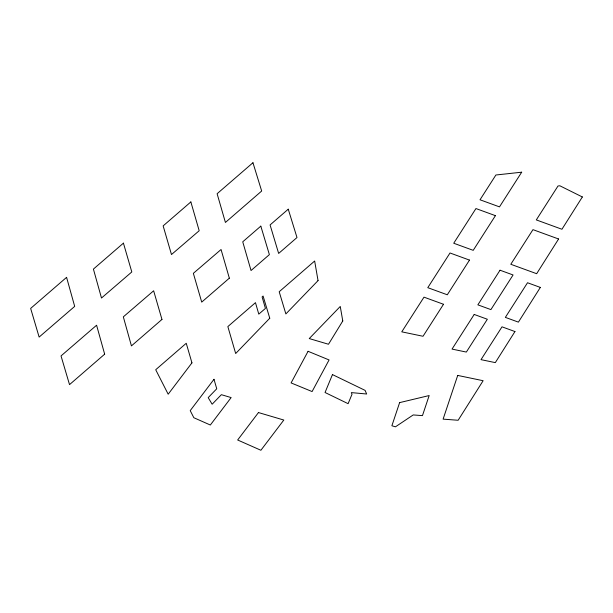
<?xml version="1.0" encoding="UTF-8"?>
<svg xmlns="http://www.w3.org/2000/svg" width="613" height="613" viewBox="0 0 613 613"><rect width="100%" height="100%" fill="white"/><g stroke="black" fill="none" stroke-linecap="round" stroke-linejoin="round"><path stroke-width="0.92" d="M399.622 402.618L391.883 425.767L395.454 426.817L413.216 414.94L422.457 415.629L429.169 395.546L399.622 402.618M457.712 375.424L443.107 419.139L458.133 420.265L483.136 380.711L457.712 375.424M332.461 374.589L325.043 392.504L348.115 403.676L352.015 394.266L351.333 392.604L366.651 394.006L365.095 390.381L332.461 374.589M308.071 351.303L291.091 382.918L312.094 391.561L329.074 359.946L308.071 351.303M342.774 320.959L328.499 344.253L309.243 338.575L340.261 306.462L342.774 320.959M582.35 196.965L561.945 229.254L536.306 219.906L558.014 185.984L559.853 185.785L582.35 196.965M558.596 238.993L536.659 273.704L510.798 264.28L532.958 229.645L558.596 238.993M540.344 287.42L518.406 322.131L505.357 317.381L527.525 282.746L540.344 287.42M514.958 331.549L495.319 362.62L481.013 359.647L502.016 326.829L514.958 331.549M521.686 172.192L499.488 206.88L480.017 199.784L495.886 175.004L521.686 172.192M495.419 215.653L473.213 250.342L453.727 243.238L475.949 208.55L495.419 215.653M469.497 260.096L447.298 294.784L427.782 287.673L450.011 252.985L469.497 260.096M443.505 304.27L423.031 336.269L401.768 331.84L423.997 297.159L443.505 304.27M500.024 270.21L477.864 304.845L490.906 309.603L513.073 274.969L500.024 270.21M474.201 314.454L452.034 349.088L466.34 352.069L487.343 319.25L474.201 314.454M191.946 362.865L168.177 394.205L155.71 369.731L186.245 343.272L191.946 362.865M213.991 379.294L190.222 410.626L193.838 417.721L210.336 425.016L231.139 397.576L221.362 394.688L212.144 404.228L208.19 397.63L216.741 388.78L213.991 379.294M258.471 412.557L237.66 439.996L260.893 450.264L283.819 420.043L258.471 412.557M269.766 318.231L235.676 353.525L227.852 326.591L255.468 302.653L258.786 314.132L265.429 308.423L262.103 296.907L263.092 296.048L269.766 318.231M318.047 280.616L285.865 313.933L279.191 291.75L314.653 261.015L318.047 280.616M66.579 277.352L30.65 308.416L39.132 337.081L74.686 306.385L66.579 277.352M123.428 243.146L93.414 269.099L101.49 298.025L131.803 271.957L123.428 243.146M190.858 201.922L163.15 225.883L171.479 254.548L199.187 230.726L190.858 201.922M252.954 162.736L217.117 193.723L225.415 222.45L261.674 191.026L252.954 162.736M104.662 354.168L69.522 384.627L61.032 355.923L96.586 325.227L104.662 354.168M260.816 226.136L242.74 241.806L251.039 270.525L269.383 254.625L260.816 226.136M288.256 209.194L270.08 224.94L278.647 253.437L296.991 237.537L288.256 209.194M161.962 319.434L131.435 345.893L123.328 316.852L153.641 290.784L161.962 319.434M229.339 278.164L201.715 302.109L193.356 273.337L221.055 249.514L229.339 278.164"/></g></svg>
